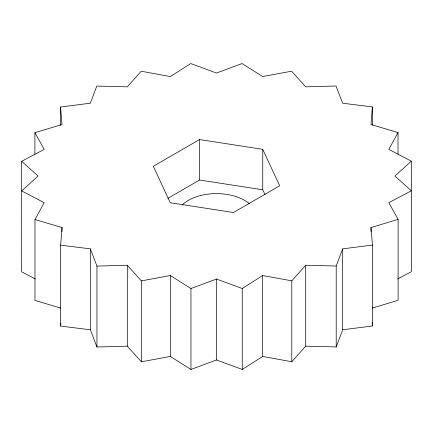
<?xml version="1.0" encoding="UTF-8"?>
<svg xmlns="http://www.w3.org/2000/svg" width="433" height="433" viewBox="0 0 433 433"><rect width="100%" height="100%" fill="white"/><g stroke="black" fill="none" stroke-linecap="round" stroke-linejoin="round"><path stroke-width="0.65" d="M372.342 106.924L370.994 124.542L398.019 132.563L388.812 149.385L411.323 161.168L394.891 176.042L411.35 190.791L388.812 202.698L398.1 219.401L370.994 227.536L372.472 245.062L342.644 248.867L336.214 266.014L305.698 265.234L305.698 346.156L291.799 361.761L262.669 356.446L242.253 369.441L216.5 359.953L190.953 369.457L170.331 356.446L141.391 361.804L127.302 346.156L96.949 347.012L90.356 329.789L60.658 326.076L60.658 245.159L62.006 227.536L34.981 219.515L44.188 202.698L21.677 190.91L38.109 176.042L21.65 161.292L44.188 149.385L34.9 132.677L62.006 124.542L60.528 107.016L90.356 103.211L96.786 86.064L127.302 86.844L141.201 71.239L170.331 76.554L190.747 63.559L216.5 73.047L242.047 63.543L262.669 76.554L291.609 71.196L305.698 86.844L336.051 85.988L342.644 103.211L372.342 106.924L372.342 125.132M60.658 326.076L60.858 323.467M305.698 346.156L336.214 346.936L342.644 329.789L342.644 248.867M291.799 361.761L291.799 280.838L305.698 265.234M60.658 245.159L90.356 248.867L96.949 266.089L127.302 265.234L141.391 280.887L170.331 275.523L190.953 288.535L216.5 279.036L242.253 288.519L262.669 275.523L291.799 280.838M199.57 139.561L153.32 166.267L170.25 202.741L233.43 212.516L279.68 185.811L262.75 149.336L199.57 139.561L199.57 180.02L167.955 198.276M397.71 278.917L411.35 271.707L411.323 161.168M372.283 308.069L398.1 300.323L398.1 219.401M342.644 329.789L372.472 325.984L372.472 245.062M199.57 180.02L262.75 189.795L265.007 194.661M60.723 308.074L34.981 300.437L34.981 219.515M35.3 278.966L21.677 271.832L21.65 161.292M372.185 322.612L372.472 325.984M398.019 132.563L398.019 154.143M370.994 227.536L370.994 231.585M336.214 266.014L336.214 346.936M262.75 149.336L262.75 189.795M262.669 275.523L262.669 356.446M242.253 288.519L242.253 369.441M216.5 279.036L216.5 359.953M190.953 288.535L190.953 369.457M170.331 275.523L170.331 356.446M141.391 280.887L141.391 361.804M127.302 265.234L127.302 346.156M96.949 266.089L96.949 347.012M90.356 248.867L90.356 329.789M62.006 227.536L62.006 231.585M60.528 107.016L60.528 125.224M34.9 132.677L34.9 154.256M182.169 205.058A39.641 22.889 0 0 1 249.468 203.791"/></g></svg>
